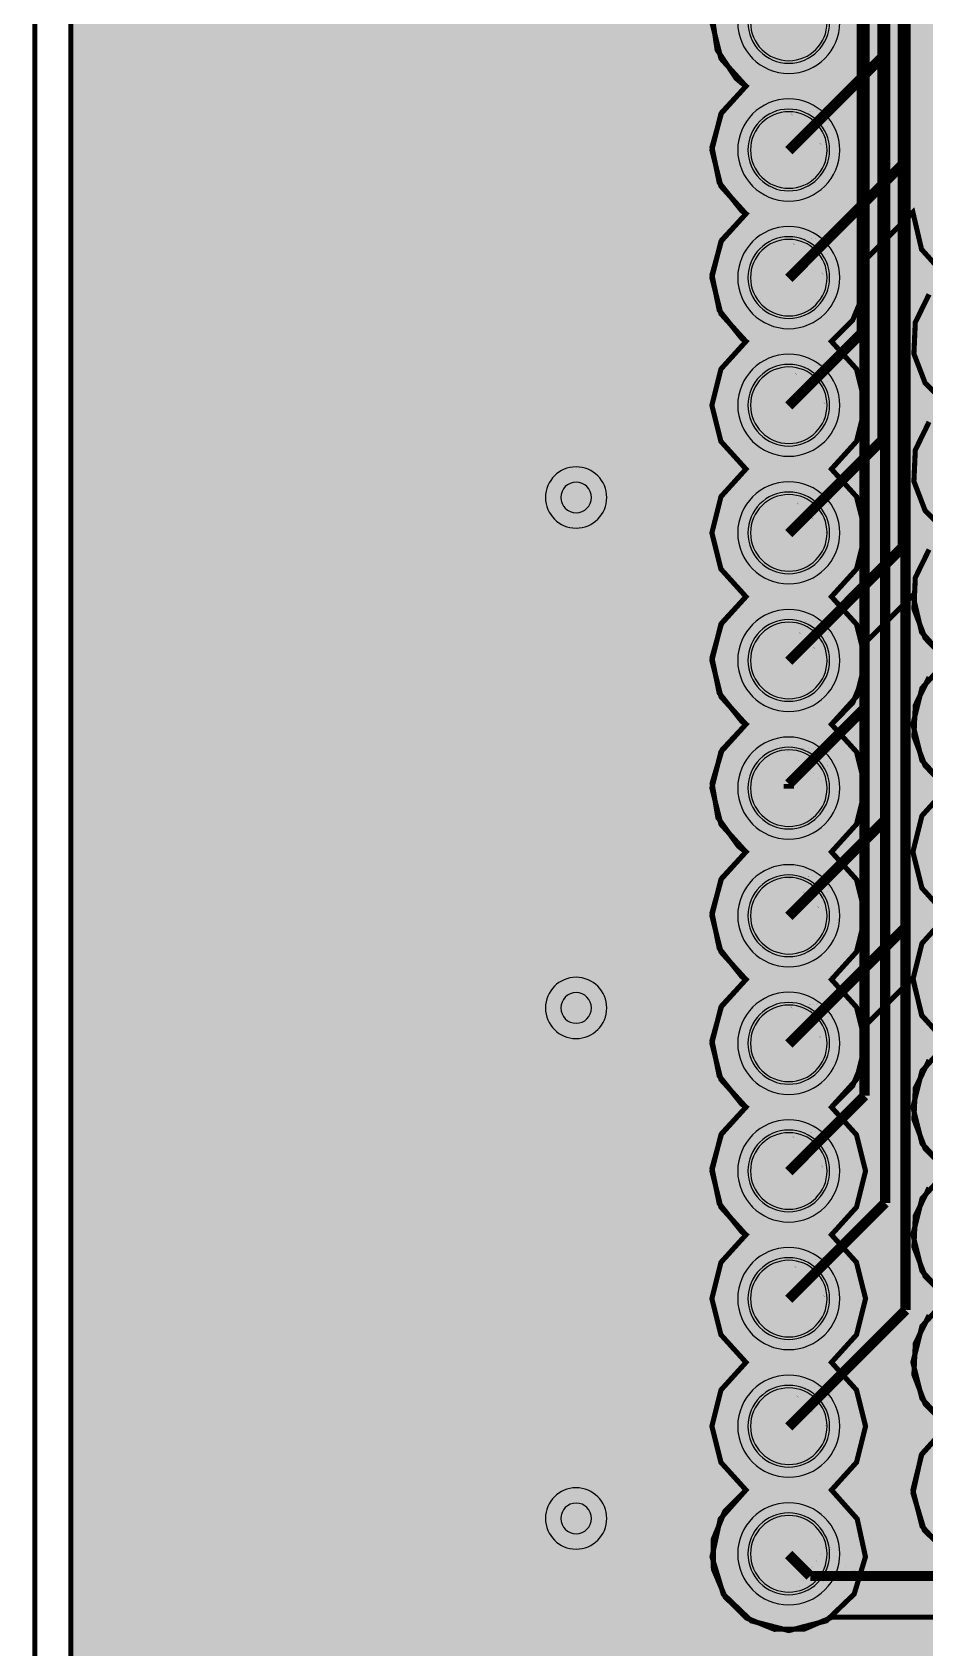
# Model space of a CAD drawing. Header units: millimetres. Extents: x 0 to 100, y -100 to 0.
# Drawn here: x -0.03 to 8.85, y -62.55 to -46.48 of the extents above; entities that cross this region are included whole.
import ezdxf

# ---------------------------------------------------------------- set-up
doc = ezdxf.new("R2010")
doc.units = ezdxf.units.MM
doc.header["$MEASUREMENT"] = 0
for name, color, linetype, true_color in [('Board-Outline-Layer', 7, 'Continuous', 0xff00ff), ('Bottom-Layer', 7, 'Continuous', 0x0000ff), ('Bottom-Paste-Mask-Layer', 7, 'Continuous', 0x800000), ('Bottom-Solder-Mask-Layer', 7, 'Continuous', 0xaa00ff), ('Hole-Layer', 7, 'Continuous', 0x222222), ('Inner1', 7, 'Continuous', 0x999966), ('Inner2', 7, 'Continuous', 0x008000), ('Multi-Layer', 7, 'Continuous', 0xc0c0c0), ('Top-Layer', 7, 'Continuous', 0xff0000), ('Top-Paste-Mask-Layer', 7, 'Continuous', 0x808080), ('Top-Solder-Mask-Layer', 7, 'Continuous', 0x800080)]:
    doc.layers.add(name, color=color, linetype=linetype, true_color=true_color)

msp = doc.modelspace()

# ---------------------------------------------------------------- hatches: boundary and pattern name
at = {"layer": 'Bottom-Layer'}
for points in [[(99.642, -0.358), (99.642, -99.642), (0.358, -99.642), (0.358, -0.358)], [(7.075, -50.822), (6.826, -51.097), (6.736, -51.457), (6.826, -51.817), (7.075, -52.092), (6.826, -52.367), (6.736, -52.727), (6.826, -53.087), (7.075, -53.362), (6.826, -53.637), (6.736, -53.997), (6.826, -54.357), (7.075, -54.632), (6.826, -54.907), (6.736, -55.267), (6.826, -55.627), (7.075, -55.902), (6.826, -56.177), (6.736, -56.537), (6.826, -56.897), (7.075, -57.172), (6.833, -57.435), (6.737, -57.78), (6.809, -58.131), (7.032, -58.411), (7.053, -58.427), (7.075, -58.442), (6.826, -58.717), (6.736, -59.077), (6.826, -59.437), (7.075, -59.712), (6.826, -59.987), (6.736, -60.347), (6.826, -60.707), (7.075, -60.982), (6.864, -61.194), (6.75, -61.471), (6.751, -61.77), (6.868, -62.046), (7.081, -62.256), (7.358, -62.368), (7.657, -62.365), (7.933, -62.247), (9.779, -62.247), (9.936, -62.216), (10.068, -62.128), (10.576, -61.62), (10.665, -61.487), (10.696, -61.33), (10.696, -45.329), (13.143, -42.882), (13.174, -43.182), (13.345, -43.43), (13.614, -43.566), (13.915, -43.556), (14.175, -43.402), (14.328, -43.142), (14.338, -42.841), (14.203, -42.572), (13.954, -42.401), (13.655, -42.37), (13.711, -42.314), (13.784, -42.309), (14.107, -42.19), (14.314, -41.916), (14.339, -41.573), (14.175, -41.272), (13.873, -41.107), (13.53, -41.133), (13.256, -41.339), (13.138, -41.662), (13.132, -41.735), (10.251, -44.616), (10.261, -44.394), (10.206, -44.178), (10.091, -43.987), (9.926, -43.837), (10.175, -43.562), (10.265, -43.202), (10.175, -42.842), (9.926, -42.567), (10.175, -42.292), (10.265, -41.932), (10.175, -41.572), (9.926, -41.297), (10.175, -41.022), (10.265, -40.662), (10.175, -40.302), (9.926, -40.027), (10.184, -39.734), (10.264, -39.353), (10.146, -38.981), (9.859, -38.716), (9.867, -38.709), (11.443, -38.709), (13.132, -40.398), (13.138, -40.472), (13.256, -40.794), (13.53, -41.001), (13.873, -41.026), (14.174, -40.862), (14.339, -40.56), (14.314, -40.218), (14.107, -39.943), (13.785, -39.825), (13.711, -39.82), (13.655, -39.763), (13.975, -39.725), (14.231, -39.527), (14.349, -39.227), (14.297, -38.908), (14.09, -38.661), (13.785, -38.555), (13.711, -38.55), (13.655, -38.493), (13.955, -38.463), (14.203, -38.291), (14.339, -38.022), (14.328, -37.721), (14.174, -37.461), (13.914, -37.308), (13.613, -37.298), (13.344, -37.434), (13.288, -37.483), (9.469, -37.483), (9.312, -37.514), (9.179, -37.603), (7.966, -38.816), (7.877, -38.949), (7.846, -39.105), (7.846, -44.425), (7.474, -44.343), (7.109, -44.45), (6.841, -44.72), (6.736, -45.086), (6.821, -45.458), (7.075, -45.742), (6.826, -46.017), (6.736, -46.377), (6.826, -46.737), (7.075, -47.012), (6.826, -47.287), (6.736, -47.647), (6.826, -48.007), (7.075, -48.282), (6.826, -48.557), (6.736, -48.917), (6.826, -49.277), (7.075, -49.552), (6.826, -49.827), (6.736, -50.187), (6.826, -50.547)], [(7.094, -46.377, 1), (7.907, -46.377, 1)], [(7.094, -47.647, 1), (7.907, -47.647, 1)], [(7.094, -48.917, 1), (7.907, -48.917, 1)], [(7.094, -50.187, 1), (7.907, -50.187, 1)], [(7.094, -51.457, 1), (7.907, -51.457, 1)], [(7.094, -52.727, 1), (7.907, -52.727, 1)], [(7.094, -53.997, 1), (7.907, -53.997, 1)], [(7.094, -55.267, 1), (7.907, -55.267, 1)], [(7.094, -56.537, 1), (7.907, -56.537, 1)], [(7.094, -57.807, 1), (7.907, -57.807, 1)], [(7.094, -59.077, 1), (7.907, -59.077, 1)], [(7.094, -60.347, 1), (7.907, -60.347, 1)], [(7.094, -61.617, 1), (7.907, -61.617, 1)]]:
    msp.add_hatch(color=256, dxfattribs=at).paths.add_polyline_path(points)
at = {"layer": 'Bottom-Paste-Mask-Layer'}
for points in [[(7.094, -46.377, 1), (7.907, -46.377, 1)], [(7.094, -47.647, 1), (7.907, -47.647, 1)], [(7.094, -48.917, 1), (7.907, -48.917, 1)], [(7.094, -50.187, 1), (7.907, -50.187, 1)], [(7.094, -51.457, 1), (7.907, -51.457, 1)], [(7.094, -52.727, 1), (7.907, -52.727, 1)], [(7.094, -53.997, 1), (7.907, -53.997, 1)], [(7.094, -55.267, 1), (7.907, -55.267, 1)], [(7.094, -56.537, 1), (7.907, -56.537, 1)], [(7.094, -57.807, 1), (7.907, -57.807, 1)], [(7.094, -59.077, 1), (7.907, -59.077, 1)], [(7.094, -60.347, 1), (7.907, -60.347, 1)], [(7.094, -61.617, 1), (7.907, -61.617, 1)]]:
    msp.add_hatch(color=256, dxfattribs=at).paths.add_polyline_path(points)
at = {"layer": 'Bottom-Solder-Mask-Layer'}
for points in [[(6.993, -46.377, 1), (8.009, -46.377, 1)], [(6.993, -47.647, 1), (8.009, -47.647, 1)], [(6.993, -48.917, 1), (8.009, -48.917, 1)], [(6.993, -50.187, 1), (8.009, -50.187, 1)], [(6.993, -51.457, 1), (8.009, -51.457, 1)], [(6.993, -52.727, 1), (8.009, -52.727, 1)], [(6.993, -53.997, 1), (8.009, -53.997, 1)], [(6.993, -55.267, 1), (8.009, -55.267, 1)], [(6.993, -56.537, 1), (8.009, -56.537, 1)], [(6.993, -57.807, 1), (8.009, -57.807, 1)], [(6.993, -59.077, 1), (8.009, -59.077, 1)], [(6.993, -60.347, 1), (8.009, -60.347, 1)], [(6.993, -61.617, 1), (8.009, -61.617, 1)]]:
    msp.add_hatch(color=256, dxfattribs=at).paths.add_polyline_path(points)
at = {"layer": 'Hole-Layer'}
for points in [[(7.12, -46.377, 1), (7.882, -46.377, 1)], [(7.12, -47.647, 1), (7.882, -47.647, 1)], [(7.12, -48.917, 1), (7.882, -48.917, 1)], [(7.12, -50.187, 1), (7.882, -50.187, 1)], [(7.12, -51.457, 1), (7.882, -51.457, 1)], [(7.12, -52.727, 1), (7.882, -52.727, 1)], [(7.12, -53.997, 1), (7.882, -53.997, 1)], [(7.12, -55.267, 1), (7.882, -55.267, 1)], [(7.12, -56.537, 1), (7.882, -56.537, 1)], [(7.12, -57.807, 1), (7.882, -57.807, 1)], [(7.12, -59.077, 1), (7.882, -59.077, 1)], [(7.12, -60.347, 1), (7.882, -60.347, 1)], [(7.12, -61.617, 1), (7.882, -61.617, 1)]]:
    msp.add_hatch(color=256, dxfattribs=at).paths.add_polyline_path(points)
at = {"layer": 'Inner1'}
for points in [[(99.642, -0.358), (99.642, -99.642), (0.358, -99.642), (0.358, -0.358)], [(7.075, -50.822), (6.826, -51.097), (6.736, -51.457), (6.826, -51.817), (7.075, -52.092), (6.826, -52.367), (6.736, -52.727), (6.826, -53.087), (7.075, -53.362), (6.826, -53.637), (6.736, -53.997), (6.826, -54.357), (7.075, -54.632), (6.826, -54.907), (6.736, -55.267), (6.826, -55.627), (7.075, -55.902), (6.826, -56.177), (6.736, -56.537), (6.826, -56.897), (7.075, -57.172), (6.826, -57.447), (6.736, -57.807), (6.826, -58.167), (7.075, -58.442), (6.826, -58.717), (6.736, -59.077), (6.826, -59.437), (7.075, -59.712), (6.826, -59.987), (6.736, -60.347), (6.826, -60.707), (7.075, -60.982), (6.819, -61.27), (6.737, -61.647), (6.849, -62.017), (7.127, -62.284), (7.501, -62.381), (7.874, -62.284), (8.152, -62.017), (8.264, -61.647), (8.182, -61.27), (7.926, -60.982), (8.175, -60.707), (8.265, -60.347), (8.175, -59.987), (7.926, -59.712), (8.175, -59.437), (8.265, -59.077), (8.175, -58.717), (7.926, -58.442), (8.175, -58.167), (8.265, -57.807), (8.175, -57.447), (7.926, -57.172), (8.175, -56.897), (8.265, -56.537), (8.175, -56.177), (7.926, -55.902), (8.175, -55.627), (8.265, -55.267), (8.175, -54.907), (7.926, -54.632), (8.175, -54.357), (8.265, -53.997), (8.175, -53.637), (7.926, -53.362), (8.175, -53.087), (8.265, -52.727), (8.175, -52.367), (7.926, -52.092), (8.175, -51.817), (8.265, -51.457), (8.175, -51.097), (7.926, -50.822), (8.175, -50.547), (8.265, -50.187), (8.175, -49.827), (7.926, -49.552), (8.137, -49.34), (8.251, -49.064), (8.25, -48.765), (8.249, -48.754), (8.736, -48.267), (8.822, -48.635), (9.075, -48.917), (8.979, -48.993), (8.897, -49.083), (8.76, -49.363), (8.746, -49.674), (8.857, -49.964), (9.075, -50.187), (8.979, -50.263), (8.897, -50.353), (8.76, -50.633), (8.746, -50.944), (8.857, -51.234), (9.075, -51.457), (8.979, -51.533), (8.897, -51.623), (8.76, -51.903), (8.746, -52.214), (8.857, -52.504), (9.075, -52.727), (8.979, -52.803), (8.897, -52.893), (8.76, -53.173), (8.746, -53.484), (8.857, -53.774), (9.075, -53.997), (8.826, -54.272), (8.736, -54.632), (8.826, -54.992), (9.075, -55.267), (8.826, -55.542), (8.736, -55.902), (8.826, -56.262), (9.075, -56.537), (8.979, -56.613), (8.897, -56.703), (8.76, -56.983), (8.746, -57.294), (8.857, -57.584), (9.075, -57.807), (8.979, -57.883), (8.897, -57.973), (8.76, -58.253), (8.746, -58.564), (8.857, -58.854), (9.075, -59.077), (8.979, -59.153), (8.897, -59.243), (8.76, -59.523), (8.746, -59.834), (8.857, -60.124), (9.075, -60.347), (8.826, -60.622), (8.736, -60.983), (8.827, -61.343), (9.076, -61.618), (9.091, -61.63), (9.091, -69.656), (9.123, -69.813), (9.211, -69.945), (13.132, -73.866), (13.138, -73.94), (13.256, -74.262), (13.53, -74.469), (13.873, -74.494), (14.174, -74.33), (14.339, -74.028), (14.314, -73.686), (14.107, -73.412), (13.785, -73.293), (13.711, -73.288), (13.655, -73.231), (13.975, -73.193), (14.231, -72.995), (14.349, -72.695), (14.297, -72.376), (14.09, -72.129), (13.785, -72.023), (13.711, -72.018), (13.655, -71.961), (13.975, -71.923), (14.231, -71.725), (14.349, -71.425), (14.297, -71.106), (14.09, -70.859), (13.785, -70.753), (13.711, -70.748), (13.655, -70.691), (13.975, -70.653), (14.231, -70.455), (14.349, -70.155), (14.297, -69.836), (14.09, -69.589), (13.785, -69.483), (13.711, -69.478), (13.655, -69.421), (13.975, -69.383), (14.231, -69.185), (14.349, -68.885), (14.297, -68.566), (14.09, -68.319), (13.785, -68.213), (13.711, -68.208), (13.655, -68.151), (13.975, -68.113), (14.231, -67.915), (14.349, -67.615), (14.297, -67.296), (14.09, -67.049), (13.785, -66.943), (13.711, -66.938), (13.655, -66.881), (13.975, -66.843), (14.231, -66.645), (14.349, -66.345), (14.297, -66.026), (14.09, -65.779), (13.785, -65.673), (13.711, -65.668), (12.143, -64.1), (12.143, -61.095), (18.608, -67.559), (18.679, -67.835), (18.867, -68.048), (19.133, -68.152), (19.417, -68.124), (19.656, -67.969), (19.799, -67.723), (19.813, -67.438), (19.697, -67.178), (19.474, -66.999), (19.195, -66.942), (19.148, -66.943), (12.347, -60.141), (12.347, -58.252), (13.132, -59.037), (13.138, -59.111), (13.256, -59.433), (13.53, -59.64), (13.873, -59.665), (14.174, -59.501), (14.339, -59.199), (14.314, -58.857), (14.107, -58.583), (13.785, -58.464), (13.711, -58.459), (13.655, -58.402), (13.975, -58.364), (14.231, -58.166), (14.349, -57.866), (14.297, -57.547), (14.09, -57.3), (13.785, -57.194), (13.711, -57.189), (13.655, -57.132), (13.975, -57.094), (14.231, -56.896), (14.349, -56.596), (14.297, -56.277), (14.09, -56.03), (13.785, -55.924), (13.711, -55.919), (13.655, -55.862), (13.975, -55.824), (14.231, -55.626), (14.349, -55.326), (14.297, -55.007), (14.09, -54.76), (13.785, -54.654), (13.711, -54.649), (13.655, -54.592), (13.975, -54.554), (14.231, -54.356), (14.349, -54.056), (14.297, -53.737), (14.09, -53.49), (13.785, -53.384), (13.711, -53.379), (13.655, -53.322), (13.975, -53.284), (14.231, -53.086), (14.349, -52.786), (14.297, -52.467), (14.09, -52.22), (13.785, -52.114), (13.711, -52.109), (13.701, -52.098), (13.701, -52.057), (13.937, -52.028), (14.143, -51.91), (14.289, -51.722), (14.351, -51.492), (14.321, -51.256), (14.202, -51.05), (14.154, -50.994), (14.154, -47.452), (14.123, -47.296), (14.034, -47.163), (10.248, -43.377), (10.25, -43.35), (10.263, -43.257), (10.264, -43.163), (10.261, -43.122), (10.255, -43.081), (18.721, -51.546), (18.721, -52.264), (18.673, -52.32), (18.529, -52.632), (18.576, -52.972), (18.801, -53.232), (19.13, -53.329), (19.46, -53.232), (19.684, -52.972), (19.732, -52.632), (19.587, -52.32), (19.539, -52.264), (19.539, -51.614), (19.581, -51.363), (19.466, -51.135), (19.428, -51.097), (19.419, -51.088), (19.41, -51.079), (12.968, -44.637), (13.021, -44.647), (13.074, -44.651), (13.288, -44.651), (13.344, -44.699), (13.655, -44.843), (13.995, -44.796), (14.256, -44.571), (14.353, -44.242), (14.256, -43.912), (13.996, -43.688), (13.656, -43.64), (13.344, -43.784), (13.288, -43.833), (13.243, -43.833), (10.248, -40.837), (10.25, -40.81), (10.257, -40.774), (10.261, -40.738), (12.785, -43.261), (12.917, -43.35), (13.074, -43.381), (13.288, -43.381), (13.344, -43.429), (13.655, -43.573), (13.995, -43.526), (14.256, -43.301), (14.353, -42.972), (14.256, -42.642), (13.996, -42.418), (13.656, -42.37), (13.344, -42.514), (13.288, -42.563), (13.243, -42.563), (10.248, -39.567), (10.25, -39.54), (10.258, -39.494), (10.263, -39.447), (10.265, -39.4), (10.264, -39.353), (10.178, -39.037), (9.967, -38.786), (9.671, -38.647), (9.344, -38.643), (9.045, -38.777), (9.045, -29.611), (13.143, -25.513), (13.174, -25.813), (13.345, -26.061), (13.614, -26.197), (13.915, -26.186), (14.175, -26.033), (14.328, -25.773), (14.338, -25.472), (14.203, -25.203), (13.954, -25.032), (13.655, -25.001), (13.711, -24.945), (13.784, -24.94), (14.089, -24.834), (14.297, -24.587), (14.349, -24.268), (14.231, -23.967), (13.975, -23.77), (13.655, -23.731), (13.711, -23.675), (13.784, -23.67), (14.089, -23.564), (14.297, -23.317), (14.349, -22.998), (14.231, -22.697), (13.975, -22.5), (13.655, -22.461), (13.711, -22.405), (13.784, -22.4), (14.043, -22.323), (14.243, -22.141), (14.345, -21.891), (14.328, -21.621), (14.196, -21.386), (13.975, -21.23), (14.14, -21.066), (16.545, -21.066), (18.612, -23.133), (18.712, -23.403), (18.925, -23.597), (19.203, -23.671), (19.484, -23.608), (19.705, -23.424), (19.816, -23.158), (19.793, -22.871), (19.64, -22.627), (19.392, -22.481), (19.104, -22.465), (19.101, -22.465), (17.003, -20.368), (16.871, -20.279), (16.714, -20.248), (13.92, -20.248), (13.688, -20.32), (13.538, -20.511), (6.569, -27.48), (6.48, -27.613), (6.449, -27.769), (6.449, -44.471), (6.48, -44.627), (6.569, -44.76), (6.752, -44.944), (6.751, -44.955), (6.75, -45.254), (6.864, -45.53), (7.075, -45.742), (6.842, -45.99), (6.739, -46.314), (6.788, -46.651), (6.977, -46.934), (7.025, -46.975), (7.075, -47.012), (6.833, -47.275), (6.737, -47.62), (6.809, -47.971), (7.032, -48.251), (7.053, -48.267), (7.075, -48.282), (6.833, -48.545), (6.737, -48.89), (6.809, -49.241), (7.032, -49.521), (7.053, -49.537), (7.075, -49.552), (6.826, -49.827), (6.736, -50.187), (6.826, -50.547)]]:
    msp.add_hatch(color=256, dxfattribs=at).paths.add_polyline_path(points)
at = {"layer": 'Inner2'}
for points in [[(99.642, -0.358), (99.642, -99.642), (0.358, -99.642), (0.358, -0.358)], [(7.075, -50.822), (6.826, -51.097), (6.736, -51.457), (6.826, -51.817), (7.075, -52.092), (6.833, -52.355), (6.737, -52.7), (6.809, -53.051), (7.032, -53.331), (7.053, -53.347), (7.075, -53.362), (6.826, -53.637), (6.736, -53.997), (6.826, -54.357), (7.075, -54.632), (6.826, -54.907), (6.736, -55.267), (6.826, -55.627), (7.075, -55.902), (6.826, -56.177), (6.736, -56.537), (6.826, -56.897), (7.075, -57.172), (6.826, -57.447), (6.736, -57.807), (6.826, -58.167), (7.075, -58.442), (6.826, -58.717), (6.736, -59.077), (6.826, -59.437), (7.075, -59.712), (6.826, -59.987), (6.736, -60.347), (6.826, -60.707), (7.075, -60.982), (6.819, -61.27), (6.737, -61.647), (6.849, -62.017), (7.127, -62.284), (7.501, -62.381), (7.874, -62.284), (8.152, -62.017), (8.264, -61.647), (8.182, -61.27), (7.926, -60.982), (8.175, -60.707), (8.265, -60.347), (8.175, -59.987), (7.926, -59.712), (8.175, -59.437), (8.265, -59.077), (8.175, -58.717), (7.926, -58.442), (8.175, -58.167), (8.265, -57.807), (8.175, -57.447), (7.926, -57.172), (8.175, -56.897), (8.265, -56.537), (8.175, -56.177), (7.926, -55.902), (8.175, -55.627), (8.265, -55.267), (8.175, -54.907), (7.926, -54.632), (8.175, -54.357), (8.265, -53.997), (8.175, -53.637), (7.926, -53.362), (8.137, -53.15), (8.251, -52.874), (8.25, -52.575), (8.249, -52.564), (8.736, -52.077), (8.822, -52.445), (9.075, -52.727), (8.826, -53.002), (8.736, -53.362), (8.826, -53.722), (9.075, -53.997), (8.826, -54.272), (8.736, -54.632), (8.826, -54.992), (9.075, -55.267), (8.826, -55.542), (8.736, -55.902), (8.826, -56.262), (9.075, -56.537), (8.826, -56.812), (8.736, -57.172), (8.826, -57.532), (9.075, -57.807), (8.826, -58.082), (8.736, -58.442), (8.826, -58.802), (9.075, -59.077), (8.826, -59.352), (8.736, -59.712), (8.826, -60.072), (9.075, -60.347), (8.819, -60.635), (8.737, -61.012), (8.849, -61.382), (9.127, -61.649), (9.501, -61.746), (9.874, -61.649), (10.152, -61.382), (10.264, -61.012), (10.182, -60.635), (9.926, -60.347), (10.175, -60.072), (10.265, -59.712), (10.175, -59.352), (9.926, -59.077), (10.175, -58.802), (10.265, -58.442), (10.175, -58.082), (9.926, -57.807), (10.175, -57.532), (10.265, -57.172), (10.175, -56.812), (9.926, -56.537), (10.175, -56.262), (10.265, -55.902), (10.175, -55.542), (9.926, -55.267), (10.175, -54.992), (10.265, -54.632), (10.175, -54.272), (9.926, -53.997), (10.175, -53.722), (10.265, -53.362), (10.175, -53.002), (9.926, -52.727), (10.175, -52.452), (10.265, -52.092), (10.175, -51.732), (9.926, -51.457), (10.175, -51.182), (10.265, -50.822), (10.175, -50.462), (9.926, -50.187), (10.175, -49.912), (10.265, -49.552), (10.175, -49.192), (9.926, -48.917), (10.175, -48.642), (10.265, -48.282), (10.175, -47.922), (9.926, -47.647), (10.175, -47.372), (10.265, -47.012), (10.175, -46.652), (9.926, -46.377), (10.175, -46.102), (10.265, -45.742), (10.175, -45.382), (9.926, -45.107), (10.175, -44.832), (10.265, -44.472), (10.175, -44.112), (9.926, -43.837), (10.175, -43.562), (10.265, -43.202), (10.175, -42.842), (9.926, -42.567), (10.175, -42.292), (10.265, -41.932), (10.175, -41.572), (9.926, -41.297), (10.175, -41.022), (10.265, -40.662), (10.175, -40.302), (9.926, -40.027), (10.139, -39.812), (10.252, -39.531), (10.247, -39.228), (10.125, -38.951), (9.905, -38.743), (9.622, -38.637), (9.319, -38.649), (9.045, -38.777), (9.045, -33.421), (13.711, -28.755), (13.784, -28.75), (14.089, -28.644), (14.297, -28.397), (14.349, -28.078), (14.231, -27.777), (13.975, -27.58), (13.655, -27.541), (13.711, -27.485), (13.784, -27.48), (14.089, -27.374), (14.297, -27.127), (14.349, -26.808), (14.231, -26.507), (13.975, -26.31), (13.655, -26.271), (13.711, -26.215), (13.784, -26.21), (14.107, -26.091), (14.314, -25.817), (14.339, -25.474), (14.175, -25.173), (13.873, -25.008), (13.53, -25.034), (13.256, -25.24), (13.138, -25.563), (13.132, -25.636), (7.939, -30.83), (7.85, -30.963), (7.819, -31.119), (7.819, -44.412), (7.449, -44.344), (7.092, -44.46), (6.833, -44.733), (6.736, -45.096), (6.824, -45.462), (7.075, -45.742), (6.826, -46.017), (6.736, -46.377), (6.826, -46.737), (7.075, -47.012), (6.826, -47.287), (6.736, -47.647), (6.826, -48.007), (7.075, -48.282), (6.826, -48.557), (6.736, -48.917), (6.826, -49.277), (7.075, -49.552), (6.826, -49.827), (6.736, -50.187), (6.826, -50.547)]]:
    msp.add_hatch(color=256, dxfattribs=at).paths.add_polyline_path(points)
at = {"layer": 'Multi-Layer'}
for points in [[(7.094, -46.377, 1), (7.907, -46.377, 1)], [(7.094, -46.377, 1), (7.907, -46.377, 1)], [(7.094, -46.377, 1), (7.907, -46.377, 1)], [(7.094, -47.647, 1), (7.907, -47.647, 1)], [(7.094, -47.647, 1), (7.907, -47.647, 1)], [(7.094, -47.647, 1), (7.907, -47.647, 1)], [(7.094, -48.917, 1), (7.907, -48.917, 1)], [(7.094, -48.917, 1), (7.907, -48.917, 1)], [(7.094, -48.917, 1), (7.907, -48.917, 1)], [(7.094, -50.187, 1), (7.907, -50.187, 1)], [(7.094, -50.187, 1), (7.907, -50.187, 1)], [(7.094, -50.187, 1), (7.907, -50.187, 1)], [(7.094, -51.457, 1), (7.907, -51.457, 1)], [(7.094, -51.457, 1), (7.907, -51.457, 1)], [(7.094, -51.457, 1), (7.907, -51.457, 1)], [(7.094, -52.727, 1), (7.907, -52.727, 1)], [(7.094, -52.727, 1), (7.907, -52.727, 1)], [(7.094, -52.727, 1), (7.907, -52.727, 1)], [(7.094, -53.997, 1), (7.907, -53.997, 1)], [(7.094, -53.997, 1), (7.907, -53.997, 1)], [(7.094, -53.997, 1), (7.907, -53.997, 1)], [(7.094, -55.267, 1), (7.907, -55.267, 1)], [(7.094, -55.267, 1), (7.907, -55.267, 1)], [(7.094, -55.267, 1), (7.907, -55.267, 1)], [(7.094, -56.537, 1), (7.907, -56.537, 1)], [(7.094, -56.537, 1), (7.907, -56.537, 1)], [(7.094, -56.537, 1), (7.907, -56.537, 1)], [(7.094, -57.807, 1), (7.907, -57.807, 1)], [(7.094, -57.807, 1), (7.907, -57.807, 1)], [(7.094, -57.807, 1), (7.907, -57.807, 1)], [(7.094, -59.077, 1), (7.907, -59.077, 1)], [(7.094, -59.077, 1), (7.907, -59.077, 1)], [(7.094, -59.077, 1), (7.907, -59.077, 1)], [(7.094, -60.347, 1), (7.907, -60.347, 1)], [(7.094, -60.347, 1), (7.907, -60.347, 1)], [(7.094, -60.347, 1), (7.907, -60.347, 1)], [(7.094, -61.617, 1), (7.907, -61.617, 1)], [(7.094, -61.617, 1), (7.907, -61.617, 1)], [(7.094, -61.617, 1), (7.907, -61.617, 1)]]:
    msp.add_hatch(color=256, dxfattribs=at).paths.add_polyline_path(points)
at = {"layer": 'Top-Layer'}
for points in [[(99.642, -0.358), (99.642, -99.642), (0.358, -99.642), (0.358, -0.358)], [(7.094, -46.377, 1), (7.907, -46.377, 1)], [(7.094, -47.647, 1), (7.907, -47.647, 1)], [(7.094, -48.917, 1), (7.907, -48.917, 1)], [(7.094, -50.187, 1), (7.907, -50.187, 1)], [(7.094, -51.457, 1), (7.907, -51.457, 1)], [(7.094, -52.727, 1), (7.907, -52.727, 1)], [(7.094, -53.997, 1), (7.907, -53.997, 1)], [(7.094, -55.267, 1), (7.907, -55.267, 1)], [(7.094, -56.537, 1), (7.907, -56.537, 1)], [(7.094, -57.807, 1), (7.907, -57.807, 1)], [(7.094, -59.077, 1), (7.907, -59.077, 1)], [(7.094, -60.347, 1), (7.907, -60.347, 1)], [(7.094, -61.617, 1), (7.907, -61.617, 1)]]:
    msp.add_hatch(color=256, dxfattribs=at).paths.add_polyline_path(points)
at = {"layer": 'Top-Paste-Mask-Layer'}
for points in [[(7.094, -46.377, 1), (7.907, -46.377, 1)], [(7.094, -47.647, 1), (7.907, -47.647, 1)], [(7.094, -48.917, 1), (7.907, -48.917, 1)], [(7.094, -50.187, 1), (7.907, -50.187, 1)], [(7.094, -51.457, 1), (7.907, -51.457, 1)], [(7.094, -52.727, 1), (7.907, -52.727, 1)], [(7.094, -53.997, 1), (7.907, -53.997, 1)], [(7.094, -55.267, 1), (7.907, -55.267, 1)], [(7.094, -56.537, 1), (7.907, -56.537, 1)], [(7.094, -57.807, 1), (7.907, -57.807, 1)], [(7.094, -59.077, 1), (7.907, -59.077, 1)], [(7.094, -60.347, 1), (7.907, -60.347, 1)], [(7.094, -61.617, 1), (7.907, -61.617, 1)]]:
    msp.add_hatch(color=256, dxfattribs=at).paths.add_polyline_path(points)
at = {"layer": 'Top-Solder-Mask-Layer'}
for points in [[(7.094, -46.377, 1), (7.907, -46.377, 1)], [(7.094, -47.647, 1), (7.907, -47.647, 1)], [(7.094, -48.917, 1), (7.907, -48.917, 1)], [(7.094, -50.187, 1), (7.907, -50.187, 1)], [(7.094, -51.457, 1), (7.907, -51.457, 1)], [(7.094, -52.727, 1), (7.907, -52.727, 1)], [(7.094, -53.997, 1), (7.907, -53.997, 1)], [(7.094, -55.267, 1), (7.907, -55.267, 1)], [(7.094, -56.537, 1), (7.907, -56.537, 1)], [(7.094, -57.807, 1), (7.907, -57.807, 1)], [(7.094, -59.077, 1), (7.907, -59.077, 1)], [(7.094, -60.347, 1), (7.907, -60.347, 1)], [(7.094, -61.617, 1), (7.907, -61.617, 1)]]:
    msp.add_hatch(color=256, dxfattribs=at).paths.add_polyline_path(points)

# ---------------------------------------------------------------- linework, layer by layer
at = {"layer": 'Board-Outline-Layer', "const_width": 0.0508}
msp.add_lwpolyline([(0, -100), (0, 0), (100, 0), (100, -100)], close=True, dxfattribs=at)
at = {"layer": 'Bottom-Layer'}
for points, const_width in [([(0, -100), (0, 0), (100, 0), (100, -100)], 0.00508), ([(99.642, -0.358), (99.642, -99.642), (0.358, -99.642), (0.358, -0.358)], 0.0508), ([(7.862, -57.38), (7.929, -57.458), (7.915, -57.474), (7.905, -57.494), (7.892, -57.54), (7.888, -57.593), (7.889, -57.649), (7.9, -57.757), (7.905, -57.802), (7.906, -57.837), (7.48, -57.401), (7.561, -57.407), (7.669, -57.419), (7.726, -57.421), (7.779, -57.417), (7.825, -57.404), (7.845, -57.394)], 0.000254), ([(7.862, -58.65), (7.929, -58.728), (7.915, -58.744), (7.905, -58.764), (7.892, -58.81), (7.888, -58.863), (7.889, -58.919), (7.9, -59.027), (7.905, -59.072), (7.906, -59.107), (7.48, -58.671), (7.561, -58.677), (7.669, -58.689), (7.726, -58.691), (7.779, -58.687), (7.825, -58.674), (7.845, -58.664)], 0.000254), ([(7.862, -59.92), (7.929, -59.998), (7.915, -60.014), (7.905, -60.034), (7.892, -60.08), (7.888, -60.133), (7.889, -60.189), (7.9, -60.297), (7.905, -60.342), (7.906, -60.377), (7.48, -59.941), (7.561, -59.947), (7.669, -59.959), (7.726, -59.961), (7.779, -59.957), (7.825, -59.944), (7.845, -59.934)], 0.000254), ([(8.177, -61.787), (7.844, -61.889), (7.802, -61.894), (7.76, -61.908), (7.72, -61.928), (7.682, -61.951), (7.614, -61.995), (7.585, -62.011), (7.56, -62.019), (7.892, -61.508), (7.906, -61.542), (7.93, -61.584), (7.961, -61.63), (8, -61.676), (8.042, -61.719), (8.087, -61.754), (8.133, -61.778), (8.155, -61.785)], 0.000254)]:
    msp.add_lwpolyline(points, close=True, dxfattribs=dict(at, const_width=const_width))
for points, const_width in [([(8.255, -39.105), (8.255, -57.059)], 0.102), ([(8.459, -39.249), (8.459, -58.125)], 0.102), ([(8.663, -39.334), (8.663, -59.191)], 0.102), ([(6.736, -46.377), (6.826, -46.737), (7.075, -47.012), (6.826, -47.287), (6.736, -47.647), (6.826, -48.007), (7.075, -48.282), (6.826, -48.557), (6.736, -48.917), (6.826, -49.277), (7.075, -49.552), (6.826, -49.827), (6.736, -50.187), (6.826, -50.547), (7.075, -50.822), (6.826, -51.097), (6.736, -51.457), (6.826, -51.817), (7.075, -52.092), (6.826, -52.367), (6.736, -52.727), (6.826, -53.087), (7.075, -53.362), (6.826, -53.637), (6.736, -53.997), (6.826, -54.357), (7.075, -54.632), (6.826, -54.907), (6.736, -55.267), (6.826, -55.627), (7.075, -55.902), (6.826, -56.177), (6.736, -56.537), (6.826, -56.897), (7.075, -57.172), (6.833, -57.435), (6.737, -57.78), (6.809, -58.131), (7.032, -58.411), (7.053, -58.427), (7.075, -58.442), (6.826, -58.717), (6.736, -59.077), (6.826, -59.437), (7.075, -59.712), (6.826, -59.987), (6.736, -60.347), (6.826, -60.707), (7.075, -60.982), (6.864, -61.194), (6.75, -61.471), (6.751, -61.77), (6.868, -62.046), (7.081, -62.256), (7.358, -62.368), (7.657, -62.365), (7.933, -62.247), (9.779, -62.247)], 0.0508), ([(8.255, -57.059), (7.501, -57.814)], 0.102), ([(8.459, -58.125), (7.501, -59.084)], 0.102), ([(8.663, -59.191), (7.501, -60.354)], 0.102), ([(7.715, -61.838), (7.501, -61.624)], 0.102), ([(9.779, -61.838), (7.715, -61.838)], 0.102)]:
    msp.add_lwpolyline(points, dxfattribs=dict(at, const_width=const_width))
for points in [[(7.094, -46.377, 1), (7.907, -46.377, 1)], [(7.094, -47.647, 1), (7.907, -47.647, 1)], [(7.094, -48.917, 1), (7.907, -48.917, 1)], [(7.094, -50.187, 1), (7.907, -50.187, 1)], [(7.094, -51.457, 1), (7.907, -51.457, 1)], [(7.094, -52.727, 1), (7.907, -52.727, 1)], [(7.094, -53.997, 1), (7.907, -53.997, 1)], [(7.094, -55.267, 1), (7.907, -55.267, 1)], [(7.094, -56.537, 1), (7.907, -56.537, 1)], [(7.094, -57.807, 1), (7.907, -57.807, 1)], [(7.094, -59.077, 1), (7.907, -59.077, 1)], [(7.094, -60.347, 1), (7.907, -60.347, 1)], [(7.094, -61.617, 1), (7.907, -61.617, 1)]]:
    msp.add_lwpolyline(points, format="xyb", close=True, dxfattribs=at)
at = {"layer": 'Bottom-Paste-Mask-Layer'}
for points in [[(7.094, -46.377, 1), (7.907, -46.377, 1)], [(7.094, -47.647, 1), (7.907, -47.647, 1)], [(7.094, -48.917, 1), (7.907, -48.917, 1)], [(7.094, -50.187, 1), (7.907, -50.187, 1)], [(7.094, -51.457, 1), (7.907, -51.457, 1)], [(7.094, -52.727, 1), (7.907, -52.727, 1)], [(7.094, -53.997, 1), (7.907, -53.997, 1)], [(7.094, -55.267, 1), (7.907, -55.267, 1)], [(7.094, -56.537, 1), (7.907, -56.537, 1)], [(7.094, -57.807, 1), (7.907, -57.807, 1)], [(7.094, -59.077, 1), (7.907, -59.077, 1)], [(7.094, -60.347, 1), (7.907, -60.347, 1)], [(7.094, -61.617, 1), (7.907, -61.617, 1)]]:
    msp.add_lwpolyline(points, format="xyb", close=True, dxfattribs=at)
at = {"layer": 'Bottom-Solder-Mask-Layer'}
for points in [[(6.993, -46.377, 1), (8.009, -46.377, 1)], [(6.993, -47.647, 1), (8.009, -47.647, 1)], [(6.993, -48.917, 1), (8.009, -48.917, 1)], [(6.993, -50.187, 1), (8.009, -50.187, 1)], [(6.993, -51.457, 1), (8.009, -51.457, 1)], [(6.993, -52.727, 1), (8.009, -52.727, 1)], [(6.993, -53.997, 1), (8.009, -53.997, 1)], [(6.993, -55.267, 1), (8.009, -55.267, 1)], [(6.993, -56.537, 1), (8.009, -56.537, 1)], [(6.993, -57.807, 1), (8.009, -57.807, 1)], [(6.993, -59.077, 1), (8.009, -59.077, 1)], [(6.993, -60.347, 1), (8.009, -60.347, 1)], [(6.993, -61.617, 1), (8.009, -61.617, 1)]]:
    msp.add_lwpolyline(points, format="xyb", close=True, dxfattribs=at)
at = {"layer": 'Hole-Layer'}
for points in [[(7.12, -46.377, 1), (7.882, -46.377, 1)], [(7.12, -47.647, 1), (7.882, -47.647, 1)], [(7.12, -48.917, 1), (7.882, -48.917, 1)], [(7.12, -50.187, 1), (7.882, -50.187, 1)], [(5.233, -51.105, 1), (5.538, -51.105, 1)], [(7.12, -51.457, 1), (7.882, -51.457, 1)], [(7.12, -52.727, 1), (7.882, -52.727, 1)], [(7.12, -53.997, 1), (7.882, -53.997, 1)], [(7.12, -55.267, 1), (7.882, -55.267, 1)], [(5.233, -56.185, 1), (5.538, -56.185, 1)], [(7.12, -56.537, 1), (7.882, -56.537, 1)], [(7.12, -57.807, 1), (7.882, -57.807, 1)], [(7.12, -59.077, 1), (7.882, -59.077, 1)], [(7.12, -60.347, 1), (7.882, -60.347, 1)], [(5.233, -61.265, 1), (5.538, -61.265, 1)], [(7.12, -61.617, 1), (7.882, -61.617, 1)]]:
    msp.add_lwpolyline(points, format="xyb", close=True, dxfattribs=at)
at = {"layer": 'Inner1'}
for points, const_width in [([(0, -100), (0, 0), (100, 0), (100, -100)], 0.00508), ([(99.642, -0.358), (99.642, -99.642), (0.358, -99.642), (0.358, -0.358)], 0.0508), ([(7.862, -47.22), (7.929, -47.298), (7.915, -47.314), (7.905, -47.334), (7.892, -47.38), (7.888, -47.433), (7.889, -47.489), (7.9, -47.597), (7.905, -47.642), (7.906, -47.677), (7.48, -47.241), (7.561, -47.247), (7.669, -47.259), (7.726, -47.261), (7.779, -47.257), (7.825, -47.244), (7.845, -47.234)], 0.000254), ([(7.862, -48.49), (7.929, -48.568), (7.915, -48.584), (7.905, -48.604), (7.892, -48.65), (7.888, -48.703), (7.889, -48.759), (7.9, -48.867), (7.905, -48.912), (7.906, -48.947), (7.48, -48.511), (7.561, -48.517), (7.669, -48.529), (7.726, -48.531), (7.779, -48.527), (7.825, -48.514), (7.845, -48.504)], 0.000254)]:
    msp.add_lwpolyline(points, close=True, dxfattribs=dict(at, const_width=const_width))
for points, const_width in [([(8.432, -28.375), (8.432, -46.722)], 0.102), ([(8.636, -29.441), (8.636, -47.788)], 0.102), ([(6.739, -46.314), (6.788, -46.651), (6.977, -46.934), (7.025, -46.975), (7.075, -47.012), (6.833, -47.275), (6.737, -47.62), (6.809, -47.971), (7.032, -48.251), (7.053, -48.267), (7.075, -48.282), (6.833, -48.545), (6.737, -48.89), (6.809, -49.241), (7.032, -49.521), (7.053, -49.537), (7.075, -49.552), (6.826, -49.827), (6.736, -50.187), (6.826, -50.547), (7.075, -50.822), (6.826, -51.097), (6.736, -51.457), (6.826, -51.817), (7.075, -52.092), (6.826, -52.367), (6.736, -52.727), (6.826, -53.087), (7.075, -53.362), (6.826, -53.637), (6.736, -53.997), (6.826, -54.357), (7.075, -54.632), (6.826, -54.907), (6.736, -55.267), (6.826, -55.627), (7.075, -55.902), (6.826, -56.177), (6.736, -56.537), (6.826, -56.897), (7.075, -57.172), (6.826, -57.447), (6.736, -57.807), (6.826, -58.167), (7.075, -58.442), (6.826, -58.717), (6.736, -59.077), (6.826, -59.437), (7.075, -59.712), (6.826, -59.987), (6.736, -60.347), (6.826, -60.707), (7.075, -60.982), (6.819, -61.27), (6.737, -61.647), (6.849, -62.017), (7.127, -62.284), (7.501, -62.381), (7.874, -62.284), (8.152, -62.017), (8.264, -61.647), (8.182, -61.27), (7.926, -60.982), (8.175, -60.707), (8.265, -60.347), (8.175, -59.987), (7.926, -59.712), (8.175, -59.437), (8.265, -59.077), (8.175, -58.717), (7.926, -58.442), (8.175, -58.167), (8.265, -57.807), (8.175, -57.447), (7.926, -57.172), (8.175, -56.897), (8.265, -56.537), (8.175, -56.177), (7.926, -55.902), (8.175, -55.627), (8.265, -55.267), (8.175, -54.907), (7.926, -54.632), (8.175, -54.357), (8.265, -53.997), (8.175, -53.637), (7.926, -53.362), (8.175, -53.087), (8.265, -52.727), (8.175, -52.367), (7.926, -52.092), (8.175, -51.817), (8.265, -51.457), (8.175, -51.097), (7.926, -50.822), (8.175, -50.547), (8.265, -50.187), (8.175, -49.827), (7.926, -49.552), (8.137, -49.34), (8.251, -49.064), (8.25, -48.765), (8.249, -48.754), (8.736, -48.267), (8.822, -48.635), (9.075, -48.917)], 0.0508), ([(8.432, -46.722), (7.501, -47.654)], 0.102), ([(8.636, -47.788), (7.501, -48.924)], 0.102), ([(8.897, -49.083), (8.76, -49.363), (8.746, -49.674), (8.857, -49.964), (9.075, -50.187)], 0.0508), ([(8.897, -50.353), (8.76, -50.633), (8.746, -50.944), (8.857, -51.234), (9.075, -51.457)], 0.0508), ([(8.897, -51.623), (8.76, -51.903), (8.746, -52.214), (8.857, -52.504), (9.075, -52.727)], 0.0508), ([(8.897, -52.893), (8.76, -53.173), (8.746, -53.484), (8.857, -53.774), (9.075, -53.997), (8.826, -54.272), (8.736, -54.632), (8.826, -54.992), (9.075, -55.267), (8.826, -55.542), (8.736, -55.902), (8.826, -56.262), (9.075, -56.537)], 0.0508), ([(8.897, -56.703), (8.76, -56.983), (8.746, -57.294), (8.857, -57.584), (9.075, -57.807)], 0.0508), ([(8.897, -57.973), (8.76, -58.253), (8.746, -58.564), (8.857, -58.854), (9.075, -59.077)], 0.0508), ([(8.897, -59.243), (8.76, -59.523), (8.746, -59.834), (8.857, -60.124), (9.075, -60.347), (8.826, -60.622), (8.736, -60.983), (8.827, -61.343), (9.076, -61.618)], 0.0508)]:
    msp.add_lwpolyline(points, dxfattribs=dict(at, const_width=const_width))
at = {"layer": 'Inner2'}
for points, const_width in [([(0, -99.949), (0, 0), (100.076, 0), (100.076, -99.949)], 0.00508), ([(99.642, -0.358), (99.642, -99.642), (0.358, -99.642), (0.358, -0.358)], 0.0508), ([(7.862, -49.76), (7.929, -49.838), (7.915, -49.854), (7.905, -49.874), (7.892, -49.92), (7.888, -49.973), (7.889, -50.029), (7.9, -50.137), (7.905, -50.182), (7.906, -50.217), (7.48, -49.781), (7.561, -49.787), (7.669, -49.799), (7.726, -49.801), (7.779, -49.797), (7.825, -49.784), (7.845, -49.774)], 0.000254), ([(7.862, -51.03), (7.929, -51.108), (7.915, -51.124), (7.905, -51.144), (7.892, -51.19), (7.888, -51.243), (7.889, -51.299), (7.9, -51.407), (7.905, -51.452), (7.906, -51.487), (7.48, -51.051), (7.561, -51.057), (7.669, -51.069), (7.726, -51.071), (7.779, -51.067), (7.825, -51.054), (7.845, -51.044)], 0.000254), ([(7.862, -52.3), (7.929, -52.378), (7.915, -52.394), (7.905, -52.414), (7.892, -52.46), (7.888, -52.513), (7.889, -52.569), (7.9, -52.677), (7.905, -52.722), (7.906, -52.757), (7.48, -52.321), (7.561, -52.327), (7.669, -52.339), (7.726, -52.341), (7.779, -52.337), (7.825, -52.324), (7.845, -52.314)], 0.000254)]:
    msp.add_lwpolyline(points, close=True, dxfattribs=dict(at, const_width=const_width))
for points, const_width in [([(8.228, -31.119), (8.228, -49.466)], 0.102), ([(8.432, -32.185), (8.432, -50.532)], 0.102), ([(8.636, -33.251), (8.636, -51.598)], 0.102), ([(6.736, -46.377), (6.826, -46.737), (7.075, -47.012), (6.826, -47.287), (6.736, -47.647), (6.826, -48.007), (7.075, -48.282), (6.826, -48.557), (6.736, -48.917), (6.826, -49.277), (7.075, -49.552), (6.826, -49.827), (6.736, -50.187), (6.826, -50.547), (7.075, -50.822), (6.826, -51.097), (6.736, -51.457), (6.826, -51.817), (7.075, -52.092), (6.833, -52.355), (6.737, -52.7), (6.809, -53.051), (7.032, -53.331), (7.053, -53.347), (7.075, -53.362), (6.826, -53.637), (6.736, -53.997), (6.826, -54.357), (7.075, -54.632), (6.826, -54.907), (6.736, -55.267), (6.826, -55.627), (7.075, -55.902), (6.826, -56.177), (6.736, -56.537), (6.826, -56.897), (7.075, -57.172), (6.826, -57.447), (6.736, -57.807), (6.826, -58.167), (7.075, -58.442), (6.826, -58.717), (6.736, -59.077), (6.826, -59.437), (7.075, -59.712), (6.826, -59.987), (6.736, -60.347), (6.826, -60.707), (7.075, -60.982), (6.819, -61.27), (6.737, -61.647), (6.849, -62.017), (7.127, -62.284), (7.501, -62.381), (7.874, -62.284), (8.152, -62.017), (8.264, -61.647), (8.182, -61.27), (7.926, -60.982), (8.175, -60.707), (8.265, -60.347), (8.175, -59.987), (7.926, -59.712), (8.175, -59.437), (8.265, -59.077), (8.175, -58.717), (7.926, -58.442), (8.175, -58.167), (8.265, -57.807), (8.175, -57.447), (7.926, -57.172), (8.175, -56.897), (8.265, -56.537), (8.175, -56.177), (7.926, -55.902), (8.175, -55.627), (8.265, -55.267), (8.175, -54.907), (7.926, -54.632), (8.175, -54.357), (8.265, -53.997), (8.175, -53.637), (7.926, -53.362), (8.137, -53.15), (8.251, -52.874), (8.25, -52.575), (8.249, -52.564), (8.736, -52.077), (8.822, -52.445), (9.075, -52.727), (8.826, -53.002), (8.736, -53.362), (8.826, -53.722), (9.075, -53.997), (8.826, -54.272), (8.736, -54.632), (8.826, -54.992), (9.075, -55.267), (8.826, -55.542), (8.736, -55.902), (8.826, -56.262), (9.075, -56.537), (8.826, -56.812), (8.736, -57.172), (8.826, -57.532), (9.075, -57.807), (8.826, -58.082), (8.736, -58.442), (8.826, -58.802), (9.075, -59.077), (8.826, -59.352), (8.736, -59.712), (8.826, -60.072), (9.075, -60.347), (8.819, -60.635), (8.737, -61.012), (8.849, -61.382), (9.127, -61.649)], 0.0508), ([(8.228, -49.466), (7.501, -50.194)], 0.102), ([(8.432, -50.532), (7.501, -51.464)], 0.102), ([(8.636, -51.598), (7.501, -52.734)], 0.102)]:
    msp.add_lwpolyline(points, dxfattribs=dict(at, const_width=const_width))
at = {"layer": 'Multi-Layer'}
for points in [[(7.094, -46.377, 1), (7.907, -46.377, 1)], [(7.094, -46.377, 1), (7.907, -46.377, 1)], [(7.094, -46.377, 1), (7.907, -46.377, 1)], [(7.094, -47.647, 1), (7.907, -47.647, 1)], [(7.094, -47.647, 1), (7.907, -47.647, 1)], [(7.094, -47.647, 1), (7.907, -47.647, 1)], [(7.094, -48.917, 1), (7.907, -48.917, 1)], [(7.094, -48.917, 1), (7.907, -48.917, 1)], [(7.094, -48.917, 1), (7.907, -48.917, 1)], [(7.094, -50.187, 1), (7.907, -50.187, 1)], [(7.094, -50.187, 1), (7.907, -50.187, 1)], [(7.094, -50.187, 1), (7.907, -50.187, 1)], [(5.08, -51.105, 1), (5.69, -51.105, 1)], [(7.094, -51.457, 1), (7.907, -51.457, 1)], [(7.094, -51.457, 1), (7.907, -51.457, 1)], [(7.094, -51.457, 1), (7.907, -51.457, 1)], [(7.094, -52.727, 1), (7.907, -52.727, 1)], [(7.094, -52.727, 1), (7.907, -52.727, 1)], [(7.094, -52.727, 1), (7.907, -52.727, 1)], [(7.094, -53.997, 1), (7.907, -53.997, 1)], [(7.094, -53.997, 1), (7.907, -53.997, 1)], [(7.094, -53.997, 1), (7.907, -53.997, 1)], [(7.094, -55.267, 1), (7.907, -55.267, 1)], [(7.094, -55.267, 1), (7.907, -55.267, 1)], [(7.094, -55.267, 1), (7.907, -55.267, 1)], [(5.08, -56.185, 1), (5.69, -56.185, 1)], [(7.094, -56.537, 1), (7.907, -56.537, 1)], [(7.094, -56.537, 1), (7.907, -56.537, 1)], [(7.094, -56.537, 1), (7.907, -56.537, 1)], [(7.094, -57.807, 1), (7.907, -57.807, 1)], [(7.094, -57.807, 1), (7.907, -57.807, 1)], [(7.094, -57.807, 1), (7.907, -57.807, 1)], [(7.094, -59.077, 1), (7.907, -59.077, 1)], [(7.094, -59.077, 1), (7.907, -59.077, 1)], [(7.094, -59.077, 1), (7.907, -59.077, 1)], [(7.094, -60.347, 1), (7.907, -60.347, 1)], [(7.094, -60.347, 1), (7.907, -60.347, 1)], [(7.094, -60.347, 1), (7.907, -60.347, 1)], [(5.08, -61.265, 1), (5.69, -61.265, 1)], [(7.094, -61.617, 1), (7.907, -61.617, 1)], [(7.094, -61.617, 1), (7.907, -61.617, 1)], [(7.094, -61.617, 1), (7.907, -61.617, 1)]]:
    msp.add_lwpolyline(points, format="xyb", close=True, dxfattribs=at)
at = {"layer": 'Top-Layer'}
for points, const_width in [([(0, -99.949), (0, 0), (100.076, 0), (100.076, -99.949)], 0.00508), ([(99.642, -0.358), (99.642, -99.642), (0.358, -99.642), (0.358, -0.358)], 0.0508), ([(7.82, -53.565), (7.922, -53.607), (7.909, -53.624), (7.899, -53.644), (7.886, -53.691), (7.882, -53.744), (7.884, -53.802), (7.898, -53.912), (7.907, -53.994), (7.447, -53.594), (7.481, -53.593), (7.525, -53.596), (7.631, -53.606), (7.686, -53.607), (7.739, -53.602), (7.784, -53.589), (7.804, -53.578)], 0.000254), ([(7.862, -54.84), (7.929, -54.918), (7.915, -54.934), (7.905, -54.954), (7.892, -55), (7.888, -55.053), (7.889, -55.109), (7.9, -55.217), (7.905, -55.262), (7.906, -55.297), (7.48, -54.861), (7.561, -54.867), (7.669, -54.879), (7.726, -54.881), (7.779, -54.877), (7.825, -54.864), (7.845, -54.854)], 0.000254), ([(7.862, -56.11), (7.929, -56.188), (7.915, -56.204), (7.905, -56.224), (7.892, -56.27), (7.888, -56.323), (7.889, -56.379), (7.9, -56.487), (7.905, -56.532), (7.906, -56.567), (7.48, -56.131), (7.561, -56.137), (7.669, -56.149), (7.726, -56.151), (7.779, -56.147), (7.825, -56.134), (7.845, -56.124)], 0.000254)]:
    msp.add_lwpolyline(points, close=True, dxfattribs=dict(at, const_width=const_width))
for points, const_width in [([(8.255, -34.787), (8.255, -53.202)], 0.102), ([(8.459, -36.234), (8.459, -54.315)], 0.102), ([(8.663, -37.681), (8.663, -55.381)], 0.102), ([(6.736, -46.377), (6.826, -46.737), (7.075, -47.012), (6.826, -47.287), (6.736, -47.647), (6.826, -48.007), (7.075, -48.282), (6.826, -48.557), (6.736, -48.917), (6.826, -49.277), (7.075, -49.552), (6.826, -49.827), (6.736, -50.187), (6.826, -50.547), (7.075, -50.822), (6.826, -51.097), (6.736, -51.457), (6.826, -51.817), (7.075, -52.092), (6.826, -52.367), (6.736, -52.727), (6.826, -53.087), (7.075, -53.362), (6.838, -53.616), (6.738, -53.949), (6.796, -54.292), (6.999, -54.574), (7.036, -54.604), (7.075, -54.632), (6.833, -54.895), (6.737, -55.24), (6.809, -55.591), (7.032, -55.871), (7.053, -55.887), (7.075, -55.902), (6.833, -56.165), (6.737, -56.51), (6.809, -56.861), (7.032, -57.141), (7.053, -57.157), (7.075, -57.172), (6.826, -57.447), (6.736, -57.807), (6.826, -58.167), (7.075, -58.442), (6.826, -58.717), (6.736, -59.077), (6.826, -59.437), (7.075, -59.712), (6.826, -59.987), (6.736, -60.347), (6.826, -60.707), (7.075, -60.982), (6.819, -61.27), (6.737, -61.647), (6.849, -62.017), (7.127, -62.284), (7.501, -62.381), (7.874, -62.284), (8.152, -62.017), (8.264, -61.647), (8.182, -61.27), (7.926, -60.982), (8.175, -60.707), (8.265, -60.347), (8.175, -59.987), (7.926, -59.712), (8.175, -59.437), (8.265, -59.077), (8.175, -58.717), (7.926, -58.442), (8.175, -58.167), (8.265, -57.807), (8.175, -57.447), (7.926, -57.172), (8.137, -56.96), (8.251, -56.684), (8.25, -56.385), (8.249, -56.374), (8.736, -55.887), (8.822, -56.255), (9.075, -56.537), (8.826, -56.812), (8.736, -57.172), (8.826, -57.532), (9.075, -57.807), (8.826, -58.082), (8.736, -58.442), (8.826, -58.802), (9.075, -59.077), (8.826, -59.352), (8.736, -59.712), (8.826, -60.072), (9.075, -60.347), (8.819, -60.635), (8.737, -61.012), (8.849, -61.382), (9.127, -61.649)], 0.0508), ([(8.255, -53.202), (7.501, -53.957)], 0.102), ([(7.501, -53.957), (7.501, -54.004)], 0.102), ([(8.459, -54.315), (7.501, -55.274)], 0.102), ([(8.663, -55.381), (7.501, -56.544)], 0.102)]:
    msp.add_lwpolyline(points, dxfattribs=dict(at, const_width=const_width))
for points in [[(7.094, -46.377, 1), (7.907, -46.377, 1)], [(7.094, -47.647, 1), (7.907, -47.647, 1)], [(7.094, -48.917, 1), (7.907, -48.917, 1)], [(7.094, -50.187, 1), (7.907, -50.187, 1)], [(7.094, -51.457, 1), (7.907, -51.457, 1)], [(7.094, -52.727, 1), (7.907, -52.727, 1)], [(7.094, -53.997, 1), (7.907, -53.997, 1)], [(7.094, -55.267, 1), (7.907, -55.267, 1)], [(7.094, -56.537, 1), (7.907, -56.537, 1)], [(7.094, -57.807, 1), (7.907, -57.807, 1)], [(7.094, -59.077, 1), (7.907, -59.077, 1)], [(7.094, -60.347, 1), (7.907, -60.347, 1)], [(7.094, -61.617, 1), (7.907, -61.617, 1)]]:
    msp.add_lwpolyline(points, format="xyb", close=True, dxfattribs=at)
at = {"layer": 'Top-Paste-Mask-Layer'}
for points in [[(7.094, -46.377, 1), (7.907, -46.377, 1)], [(7.094, -47.647, 1), (7.907, -47.647, 1)], [(7.094, -48.917, 1), (7.907, -48.917, 1)], [(7.094, -50.187, 1), (7.907, -50.187, 1)], [(7.094, -51.457, 1), (7.907, -51.457, 1)], [(7.094, -52.727, 1), (7.907, -52.727, 1)], [(7.094, -53.997, 1), (7.907, -53.997, 1)], [(7.094, -55.267, 1), (7.907, -55.267, 1)], [(7.094, -56.537, 1), (7.907, -56.537, 1)], [(7.094, -57.807, 1), (7.907, -57.807, 1)], [(7.094, -59.077, 1), (7.907, -59.077, 1)], [(7.094, -60.347, 1), (7.907, -60.347, 1)], [(7.094, -61.617, 1), (7.907, -61.617, 1)]]:
    msp.add_lwpolyline(points, format="xyb", close=True, dxfattribs=at)
at = {"layer": 'Top-Solder-Mask-Layer'}
for points in [[(7.094, -46.377, 1), (7.907, -46.377, 1)], [(7.094, -47.647, 1), (7.907, -47.647, 1)], [(7.094, -48.917, 1), (7.907, -48.917, 1)], [(7.094, -50.187, 1), (7.907, -50.187, 1)], [(7.094, -51.457, 1), (7.907, -51.457, 1)], [(7.094, -52.727, 1), (7.907, -52.727, 1)], [(7.094, -53.997, 1), (7.907, -53.997, 1)], [(7.094, -55.267, 1), (7.907, -55.267, 1)], [(7.094, -56.537, 1), (7.907, -56.537, 1)], [(7.094, -57.807, 1), (7.907, -57.807, 1)], [(7.094, -59.077, 1), (7.907, -59.077, 1)], [(7.094, -60.347, 1), (7.907, -60.347, 1)], [(7.094, -61.617, 1), (7.907, -61.617, 1)]]:
    msp.add_lwpolyline(points, format="xyb", close=True, dxfattribs=at)

doc.saveas('drawing.dxf')
